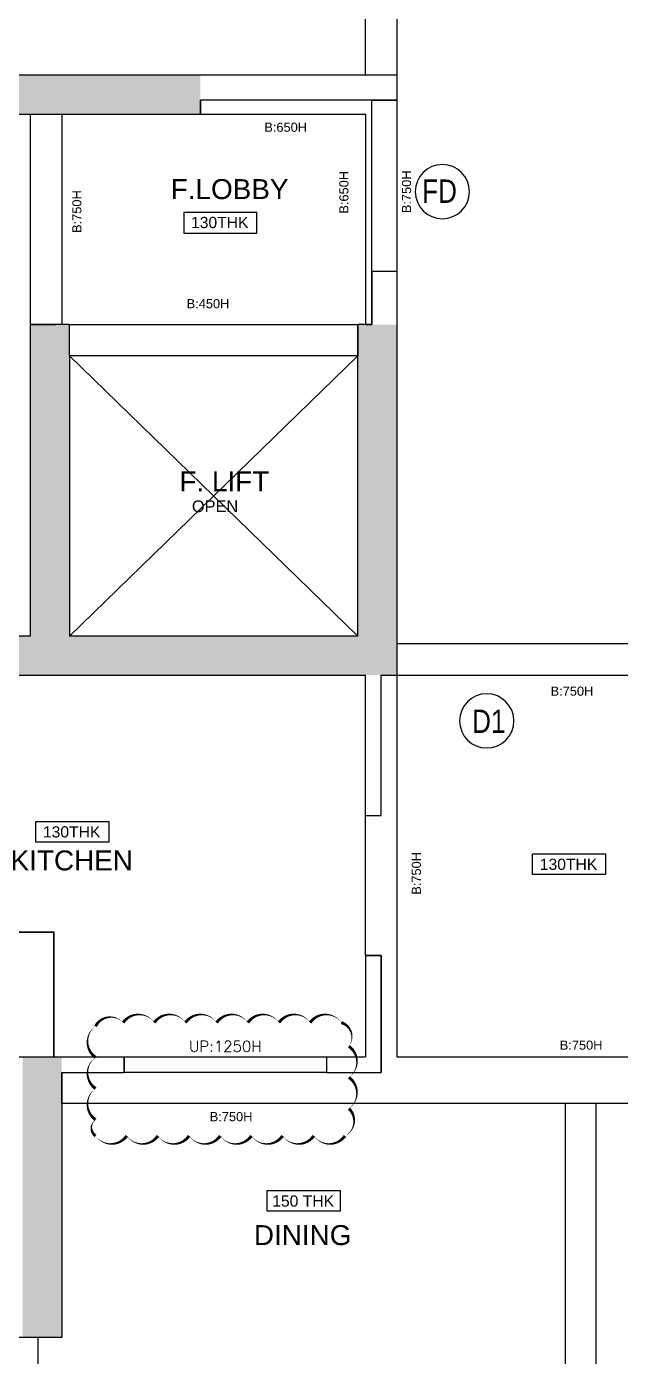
# Model space of a CAD drawing. Header units: millimetres. Extents: x 1124992 to 1258557, y -5767803 to -5695799.
# Drawn here: x 1232812 to 1236621, y -5761881 to -5753347 of the extents above; entities that cross this region are included whole.
import ezdxf
from ezdxf.enums import TextEntityAlignment as Align

# ---------------------------------------------------------------- set-up
doc = ezdxf.new("R2010")
doc.units = ezdxf.units.MM
doc.header["$LTSCALE"] = 1000
doc.header["$MEASUREMENT"] = 0
for name, pattern in [('DASHED', [19.05, 12.7, -6.35]), ('HIDDEN', [0.375, 0.25, -0.125]), ('HIDDENX2', [19.05, 12.7, -6.35])]:
    doc.linetypes.add(name, pattern=pattern)
for name, color, linetype in [('2-CHANGE 191024-khan', 4, 'Continuous'), ('202_WALL', 7, 'Continuous'), ('203_BEAM', 6, 'DASHED'), ('204_역BEAM', 4, 'Continuous'), ('206_OPEN', 5, 'Continuous'), ('210_ROOM NAME', 2, 'Continuous'), ('210_SLAB THK', 2, 'Continuous'), ('221_BEAM문자', 6, 'Continuous'), ('222_역BEAM문자', 4, 'Continuous'), ('260_Window door symbol', 125, 'Continuous'), ('FOLDED SLAB', 1, 'HIDDEN'), ('T8 - TYPICAL FLOOR CORE$0$a-window-no', 125, 'Continuous'), ('T8(T9 IS SIMILAR) - DIMENSION & TEXTING$0$a-window-no', 125, 'Continuous')]:
    doc.layers.add(name, color=color, linetype=linetype)
doc.layers.add('T8_REFUGE COLUMNS$0$COL-HATCH', color=7, linetype='Continuous', lineweight=25, true_color=0xa3a3a3)
doc.styles.add('arial', font='sanss___.ttf')
doc.styles.add('csmD2007Romans', font='romans.shx', dxfattribs={"bigfont": 'whtmtxt.shx'})
doc.styles.add('T8 - TYPICAL FLOOR CORE$0$LODHA STANDERD', font='sanss___.ttf')
doc.styles.add('T8(T9 IS SIMILAR) - DIMENSION & TEXTING$0$LODHA STANDERD', font='sanss___.ttf')

# ---------------------------------------------------------------- blocks, each defined once
blk = doc.blocks.new('T8 - TYPICAL FLOOR CORE$0$WINDOW TAG')
at = {"layer": 'T8 - TYPICAL FLOOR CORE$0$a-window-no'}
blk.add_circle((0, 0), 174.1, dxfattribs=at)
at = {"layer": 'T8 - TYPICAL FLOOR CORE$0$a-window-no', "style": 'T8 - TYPICAL FLOOR CORE$0$LODHA STANDERD'}
blk.add_attdef('WINDOW', text='', height=150, dxfattribs=at).set_placement((11.3, 2.8), align=Align.MIDDLE_CENTER)
blk = doc.blocks.new('T8(T9 IS SIMILAR) - DIMENSION & TEXTING$0$WINDOW TAG')
at = {"layer": 'T8(T9 IS SIMILAR) - DIMENSION & TEXTING$0$a-window-no'}
blk.add_circle((0, 0), 174.1, dxfattribs=at)
at = {"layer": 'T8(T9 IS SIMILAR) - DIMENSION & TEXTING$0$a-window-no', "style": 'T8(T9 IS SIMILAR) - DIMENSION & TEXTING$0$LODHA STANDERD'}
blk.add_attdef('WINDOW', text='', height=150, dxfattribs=at).set_placement((11.3, 2.8), align=Align.MIDDLE_CENTER)

msp = doc.modelspace()

# ---------------------------------------------------------------- hatches: boundary and pattern name
at = {"layer": 'T8_REFUGE COLUMNS$0$COL-HATCH', "linetype": 'ByBlock'}
h = msp.add_hatch(color=256, dxfattribs=at)
h.dxf.hatch_style = 1
h.paths.add_polyline_path([(1227026.726, -5753909.027), (1233926.726, -5753909.027), (1233926.726, -5753659.027), (1227026.726, -5753659.027)])
h = msp.add_hatch(color=256, dxfattribs=at)
h.dxf.hatch_style = 1
h.paths.add_polyline_path([(1232836.726, -5755259.027), (1233086.726, -5755259.027), (1233086.726, -5757259.027), (1232836.726, -5757259.027)])
h = msp.add_hatch(color=256, dxfattribs=at)
h.dxf.hatch_style = 1
h.paths.add_polyline_path([(1234936.726, -5755259.027), (1235186.726, -5755259.027), (1235186.726, -5757259.027), (1234936.726, -5757259.027)])
h = msp.add_hatch(color=256, dxfattribs=at)
h.dxf.hatch_style = 1
h.paths.add_polyline_path([(1229001.726, -5757509.027), (1235186.726, -5757509.027), (1235186.726, -5757259.027), (1229001.726, -5757259.027)])
h = msp.add_hatch(color=256, dxfattribs=at)
h.dxf.hatch_style = 1
h.paths.add_polyline_path([(1233036.726, -5761759.027), (1232786.726, -5761759.027), (1232786.726, -5759959.027), (1233036.726, -5759959.027)])

# ---------------------------------------------------------------- linework, layer by layer
at = {"layer": '2-CHANGE 191024-khan', "linetype": 'ByBlock'}
msp.add_lwpolyline([(1233254.27, -5760465.642, 0, 20, 0.52056705), (1233454.27, -5760465.642, 0, 20, 0.52056705), (1233654.27, -5760465.642, 0, 20, 0.52056705), (1233854.27, -5760465.642, 0, 20, 0.52056705), (1234054.27, -5760465.642, 0, 20, 0.52056705), (1234254.27, -5760465.642, 0, 20, 0.52056705), (1234454.27, -5760465.642, 0, 20, 0.52056705), (1234654.27, -5760465.642, 0, 20, 0.52056705), (1234854.27, -5760465.642, 0, 20, 0.52056705), (1234879.229, -5760290.601, 0, 20, 0.52056705), (1234879.229, -5760090.601, 0, 20, 0.52056705), (1234879.229, -5759890.601, 0, 20, 0.52056705), (1234831.021, -5759738.81, 0, 20, 0.52056705), (1234631.021, -5759738.81, 0, 20, 0.52056705), (1234431.021, -5759738.81, 0, 20, 0.52056705), (1234231.021, -5759738.81, 0, 20, 0.52056705), (1234031.021, -5759738.81, 0, 20, 0.52056705), (1233831.021, -5759738.81, 0, 20, 0.52056705), (1233631.021, -5759738.81, 0, 20, 0.52056705), (1233431.021, -5759738.81, 0, 20, 0.52056705), (1233254.27, -5759762.059, 0, 20, 0.52056705), (1233254.27, -5759962.059, 0, 20, 0.52056705), (1233254.27, -5760162.059, 0, 20, 0.52056705), (1233254.27, -5760362.059, 0, 20, 0.52056705)], format="xyseb", close=True, dxfattribs=at)
at = {"layer": '202_WALL', "linetype": 'ByBlock'}
for p, q in [((1235186.726, -5753659.027), (1229301.726, -5753659.027)), ((1235186.726, -5753659.027), (1235186.726, -5753819.027)), ((1233926.726, -5753909.027), (1233926.726, -5753819.027)), ((1235186.726, -5753819.027), (1233926.726, -5753819.027)), ((1227836.726, -5753909.027), (1233926.726, -5753909.027)), ((1235026.726, -5754919.027), (1235026.726, -5755259.027)), ((1235186.726, -5754919.027), (1235026.726, -5754919.027)), ((1235186.726, -5754919.027), (1235186.726, -5757509.027)), ((1232836.726, -5757259.027), (1232836.726, -5755259.027)), ((1232836.726, -5755259.027), (1232996.726, -5755259.027)), ((1233086.726, -5755259.027), (1232996.726, -5755259.027)), ((1233086.726, -5755459.027), (1233086.726, -5755259.027)), ((1235026.726, -5755259.027), (1234936.726, -5755259.027)), ((1234936.726, -5755459.027), (1234936.726, -5755259.027)), ((1233086.726, -5755459.027), (1233086.726, -5757259.027)), ((1234936.726, -5757259.027), (1234936.726, -5755459.027)), ((1232836.726, -5757259.027), (1229001.726, -5757259.027)), ((1234986.726, -5758409.027), (1234986.726, -5757509.027)), ((1235086.726, -5758409.027), (1235086.726, -5757509.027)), ((1234986.726, -5758409.027), (1235086.726, -5758409.027)), ((1234986.726, -5759309.027), (1234986.726, -5759959.027)), ((1234986.726, -5759309.027), (1235086.726, -5759309.027)), ((1235086.726, -5759309.027), (1235086.726, -5760059.027)), ((1231526.701, -5759959.027), (1233436.726, -5759959.027)), ((1233436.726, -5759959.027), (1233436.726, -5760059.027)), ((1234736.726, -5759959.027), (1234736.726, -5760059.027)), ((1234736.726, -5759959.027), (1234986.726, -5759959.027)), ((1233036.726, -5760059.027), (1233036.726, -5761759.027)), ((1233036.726, -5760059.027), (1233436.726, -5760059.027)), ((1234736.726, -5760059.027), (1235086.726, -5760059.027)), ((1233036.726, -5761759.027), (1232186.701, -5761759.027))]:
    msp.add_line(p, q, dxfattribs=at)
for points in [[(1234936.726, -5757259.027), (1233086.726, -5757259.027)], [(1231051.701, -5757509.027), (1234986.726, -5757509.027)], [(1235086.726, -5757509.027), (1235186.726, -5757509.027), (1235186.726, -5757509.027)]]:
    msp.add_lwpolyline(points, dxfattribs=at)
at = {"layer": '203_BEAM'}
for points in [[(1235186.726, -5753659.027), (1234986.726, -5753659.027), (1234986.726, -5751284.032), (1235186.726, -5751284.032)], [(1234986.726, -5753909.027), (1234986.726, -5753909.027), (1234986.726, -5753909.027), (1234986.726, -5755259.027), (1235026.726, -5755259.027), (1235026.726, -5754919.027), (1235026.726, -5754919.027), (1235026.726, -5753819.027), (1235026.726, -5753819.027), (1233926.726, -5753819.027), (1233926.726, -5753909.027), (1234986.726, -5753909.027)], [(1235186.726, -5754919.027), (1235026.726, -5754919.027), (1235026.726, -5753819.027), (1235186.726, -5753819.027)], [(1234936.726, -5755459.027), (1233086.726, -5755459.027), (1233086.726, -5755259.027), (1234936.726, -5755259.027)], [(1235186.726, -5757509.027), (1237546.726, -5757509.027), (1237546.726, -5757309.027), (1235186.726, -5757309.027)], [(1236466.726, -5760259.027), (1236266.726, -5760259.027), (1236266.726, -5765594.027), (1236466.726, -5765594.027)], [(1232886.726, -5761759.027), (1232686.726, -5761759.027), (1232686.726, -5762759.027), (1232886.726, -5762759.027)]]:
    msp.add_lwpolyline(points, close=True, dxfattribs=at)
for points in [[(1232836.726, -5753909.027), (1233036.726, -5753909.027), (1233036.726, -5755259.027), (1233036.726, -5755259.027), (1233036.726, -5755259.027), (1232836.726, -5755259.027), (1232836.726, -5753909.027)], [(1233036.726, -5760259.027), (1233036.726, -5760059.027), (1233436.726, -5760059.027), (1233436.726, -5759959.027), (1234736.726, -5759959.027), (1234736.726, -5760059.027), (1235086.726, -5760059.027), (1235086.726, -5759309.027), (1234986.726, -5759309.027), (1234986.726, -5758409.027), (1235086.726, -5758409.027), (1235086.726, -5757509.027), (1235186.726, -5757509.027), (1235186.726, -5759959.027), (1237546.726, -5759959.027)], [(1239696.726, -5760259.027), (1233036.726, -5760259.027)]]:
    msp.add_lwpolyline(points, dxfattribs=at)
at = {"layer": '204_역BEAM', "linetype": 'ByBlock'}
msp.add_lwpolyline([(1233436.726, -5759959.027), (1234736.726, -5759959.027), (1234736.726, -5760059.027), (1233436.726, -5760059.027), (1233436.726, -5759959.027)], dxfattribs=at)
at = {"layer": '206_OPEN', "lineweight": 0}
msp.add_lwpolyline([(1233086.726, -5755459.027), (1234936.726, -5755459.027), (1234936.726, -5757259.027), (1233086.726, -5757259.027), (1233086.726, -5755459.027), (1234936.726, -5757259.027), (1233086.726, -5757259.027), (1234936.726, -5755459.027)], dxfattribs=at)
at = {"layer": '210_SLAB THK', "color": 2}
for points in [[(1233820.376, -5754539.262), (1233820.376, -5754671.61), (1234289.063, -5754671.61), (1234289.063, -5754539.262)], [(1232870.171, -5758580.425), (1232870.171, -5758448.078), (1233338.858, -5758448.078), (1233338.858, -5758580.425)], [(1236058.173, -5758788.434), (1236058.173, -5758656.086), (1236526.86, -5758656.086), (1236526.86, -5758788.434)], [(1234355.41, -5760949.444), (1234355.41, -5760817.097), (1234824.097, -5760817.097), (1234824.097, -5760949.444)]]:
    msp.add_lwpolyline(points, close=True, dxfattribs=at)
at = {"layer": 'FOLDED SLAB', "linetype": 'HIDDENX2', "const_width": 10}
msp.add_lwpolyline([(1231051.701, -5759159.027), (1232986.726, -5759159.027), (1232986.726, -5759959.027)], dxfattribs=at)

# ---------------------------------------------------------------- block references
at = {"layer": '260_Window door symbol'}
ref = msp.add_blockref('T8 - TYPICAL FLOOR CORE$0$WINDOW TAG', (1235479.323, -5754405.603), dxfattribs=dict(at, xscale=-1))
ref.add_attrib('WINDOW', 'FD', dxfattribs={"layer": 'T8 - TYPICAL FLOOR CORE$0$a-window-no', "height": 150, "style": 'T8 - TYPICAL FLOOR CORE$0$LODHA STANDERD', "width": 0.8}).set_placement((1235460.898, -5754402.812), align=Align.MIDDLE_CENTER)
ref = msp.add_blockref('T8(T9 IS SIMILAR) - DIMENSION & TEXTING$0$WINDOW TAG', (1235764.35, -5757802.228), dxfattribs=dict(at, xscale=-1, rotation=180))
ref.add_attrib('WINDOW', 'D1', dxfattribs={"layer": 'T8(T9 IS SIMILAR) - DIMENSION & TEXTING$0$a-window-no', "height": 150, "style": 'T8(T9 IS SIMILAR) - DIMENSION & TEXTING$0$LODHA STANDERD', "width": 0.8}).set_placement((1235777.014, -5757805.019), align=Align.MIDDLE_CENTER)

# ---------------------------------------------------------------- texts
at = {"layer": '206_OPEN', "linetype": 'Continuous', "lineweight": 0, "style": 'arial'}
msp.add_text('OPEN', height=75, dxfattribs=at).set_placement((1233872.412, -5756462.678))
at = {"layer": '210_ROOM NAME', "style": 'arial'}
for s, p in [('F. LIFT', (1233792.322, -5756329.517)), ('KITCHEN', (1232709.088, -5758761.996)), ('DINING', (1234270.035, -5761166.506))]:
    msp.add_text(s, height=128, dxfattribs=at).set_placement(p)
at = {"layer": '210_ROOM NAME', "insert": (1234491.939, -5754455.45), "char_height": 128, "width": 821.63314, "attachment_point": 9, "style": 'arial'}
msp.add_mtext('F.LOBBY', dxfattribs=at)
at = {"layer": '210_SLAB THK', "color": 2, "char_height": 72, "width": 531.9, "line_spacing_factor": 0.94556, "style": 'arial'}
for s, insert, attachment_point in [('130THK', (1234051.053, -5754567.952), 2), ('130THK', (1233100.848, -5758551.735), 8), ('130THK', (1236288.85, -5758759.744), 8), ('150 THK', (1234586.086, -5760920.755), 8)]:
    msp.add_mtext(s, dxfattribs=dict(at, insert=insert, attachment_point=attachment_point))
at = {"layer": '221_BEAM문자', "color": 1, "linetype": 'Continuous', "lineweight": 0, "style": 'arial'}
for s, p in [('B:650H', (1234473.846, -5753992.472)), ('B:450H', (1233975.613, -5755124.713))]:
    msp.add_text(s, height=58.8, dxfattribs=at).set_placement(p, align=Align.MIDDLE)
for s, p in [('B:650H', (1234847.26, -5754410.254)), ('B:750H', (1235249.119, -5754406.763))]:
    msp.add_text(s, height=58.8, rotation=90, dxfattribs=at).set_placement(p, align=Align.MIDDLE)
at = {"layer": '221_BEAM문자', "linetype": 'Continuous', "lineweight": 0, "style": 'arial'}
for p in [(1233134.105, -5754533.952), (1235312.304, -5758781.23)]:
    msp.add_text('B:750H', height=58.8, rotation=90, dxfattribs=at).set_placement(p, align=Align.MIDDLE)
for p in [(1236310.803, -5757611.43), (1236369.371, -5759883.351), (1234123.594, -5760342.368)]:
    msp.add_text('B:750H', height=58.8, dxfattribs=at).set_placement(p, align=Align.MIDDLE)
at = {"layer": '222_역BEAM문자', "linetype": 'ByBlock', "style": 'csmD2007Romans'}
msp.add_text('UP:1250H', height=70, dxfattribs=at).set_placement((1234086.726, -5759891.5), align=Align.MIDDLE)

doc.saveas('drawing.dxf')
